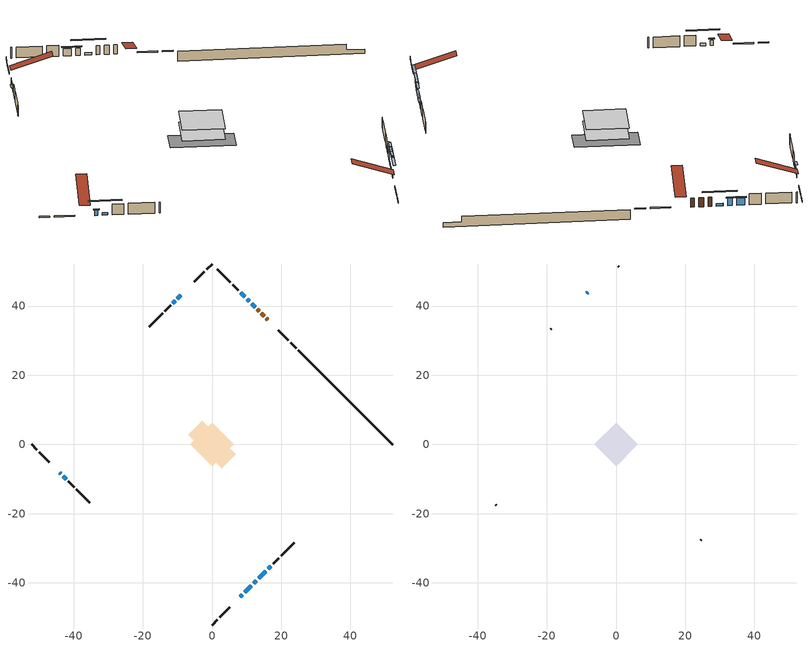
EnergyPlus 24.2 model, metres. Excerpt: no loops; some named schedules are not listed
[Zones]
conditioned space
 floor adiabatic (AdiabaticFloorConstruction): -6.25,0 0,6.25 6.25,0 0,-6.25 z0.3
 floor foundation (Slab1 construction): -6.8,2.83 -2.83,6.8 6.8,-2.83 2.83,-6.8 z-1.94
 wall outside (RimJoist1 construction): 0,-52.13 1.55,-50.58 / -52.13,0 -50.58,-1.55 / 0,52.13 -1.55,50.58 / 24.27,27.86 22.72,29.41 z0.3:0.6
 wall outside (RimJoist2 construction): 2.21,-49.92 5.19,-46.94 / -49.92,-2.21 -46.94,-5.19 / -2.21,49.92 -5.19,46.94 / 22.06,30.07 19.09,33.04 z0.3:0.6
 wall outside (AdiabaticWallConstruction 1): 16.17,35.96 15.68,36.46 / 15.02,37.11 14.27,37.86 / 13.61,38.52 13.12,39.01 z0.3:2.33
 wall outside (AdiabaticWallConstruction): 8.1,-44.03 8.75,-43.38 / -9.06,43.07 -10.01,42.12 z0.3:1.52; -44.03,-8.1 -43.61,-8.52 z0.3:1.47; 12.47,39.66 11.48,40.65 / 9.41,-42.72 11.4,-40.73 / 12.06,-40.08 12.83,-39.3 / -42.96,-9.17 -42.16,-9.97 z0.3:0.83; 13.49,-38.65 15.54,-36.6 z0.3:1.95; 16.19,-35.94 17,-35.13 / 10.82,41.31 10.16,41.97 / 9.5,42.63 8.3,43.83 z0.3:1.93; -10.67,41.46 -11.26,40.87 z0.3:1.29
 wall outside (Wall1 construction): 17.66,-34.47 19.35,-32.78 / -41.51,-10.62 -39.82,-12.32 / -11.92,40.21 -13.61,38.52 / 7.64,44.49 5.95,46.18 z0.3:2.74
 wall outside (Wall2 construction): 20.01,-32.12 23.82,-28.31 / -39.16,-12.97 -35.34,-16.79 / -14.27,37.86 -18.09,34.04 / 5.29,46.84 1.47,50.66 z0.3:2.74
 wall foundation (FoundationWall1 construction): 24.93,27.2,-1.94 24.93,27.2,0.3 49.41,2.72,0.3 49.41,2.72,-0.96 52.13,0,-0.96 52.13,0,-1.94
 window (WindowConstruction 6): 8.1,-44.03 8.75,-43.38 z0.3:1.52
 window (WindowConstruction 5): -44.03,-8.1 -43.61,-8.52 z0.3:1.47
 window (WindowConstruction 8): 12.47,39.67 11.48,40.65 z0.3:0.83
 window (WindowConstruction 9): 9.41,-42.72 11.4,-40.73 z0.3:0.83
 window (WindowConstruction 10): 12.06,-40.07 12.83,-39.3 z0.3:0.83
 window (WindowConstruction 11): -42.96,-9.18 -42.16,-9.97 z0.3:0.83
 window (WindowConstruction): 13.49,-38.65 15.53,-36.6 z0.3:1.95
 window (WindowConstruction 1): 16.19,-35.94 17,-35.13 z0.3:1.92
 window (WindowConstruction 7): -9.06,43.07 -10.01,42.12 z0.3:1.52
 window (WindowConstruction 2): 10.82,41.31 10.16,41.97 z0.3:1.92
 window (WindowConstruction 3): 9.5,42.63 8.3,43.83 z0.3:1.92
 window (WindowConstruction 4): -10.67,41.46 -11.26,40.87 z0.3:1.29
 door (Door): 16.17,35.96 15.68,36.45 z0.3:2.33
 door (Door 1): 15.02,37.11 14.27,37.86 z0.3:2.33
 door (Door 2): 13.61,38.52 13.12,39.01 z0.3:2.33
 ceiling adiabatic (AdiabaticFloorConstruction): 0,-6.25 6.25,0 0,6.25 -6.25,0 z0.3
attic - vented
 floor to conditioned space (Floor1 construction Reversed): -6.25,0 0,6.25 6.25,0 0,-6.25 z2.74
 wall outside (AdiabaticWallConstruction): -8.1,44.03 -8.4,43.73 z0.3:1.52
 wall outside (Wall3 construction): 24.48,-27.65 24.64,-27.49 / -34.68,-17.45 -34.52,-17.61 / -18.75,33.39 -18.9,33.23 / 0.82,51.32 0.66,51.47 z0.3:2.74
 window (WindowConstruction 12): -8.1,44.03 -8.4,43.73 z0.3:1.52
 roof outside (Roof1 construction): 7.45,-44.68,2.74 1.36,-38.6,5.61 -0.24,-40.2,5.61 5.84,-46.29,2.74; -44.68,-7.45,2.74 -38.6,-1.36,5.61 -40.2,0.24,5.61 -46.29,-5.84,2.74; -7.45,44.68,2.74 -1.36,38.6,5.61 0.24,40.2,5.61 -5.84,46.29,2.74; 16.83,35.3,2.74 10.74,29.22,5.61 12.34,27.61,5.61 18.43,33.7,2.74
shading: -43.4,-8.73 -44.24,-7.89 -44.56,-8.22 -43.73,-9.06 z1.77; 9.43,42.7 14.51,37.62 14.84,37.94 9.75,43.03 z3.73; 13.45,-38.68 7.36,-44.77 7.68,-45.1 13.77,-39.01 z3.73; 14.88,-37.25 10.01,-42.12 10.33,-42.45 15.2,-37.58 z3.73; -40.11,-12.02 -45,-7.13 -45.33,-7.45 -40.44,-12.34 z3.73; 15.75,-36.38 13.27,-38.86 13.6,-39.18 16.07,-36.71 z2.25; 17.21,-34.92 15.98,-36.15 16.31,-36.48 17.54,-35.24 z2.22; 9.95,42.19 11.03,41.1 11.36,41.42 10.27,42.51 z2.22; 8.09,44.04 9.71,42.42 10.04,42.75 8.41,44.37 z2.22; -11.48,40.66 -10.46,41.67 -10.79,42 -11.8,40.98 z1.59
[Building]
Building 1: Terrain=Suburbs
[Site:Location]
Mont Joli AP_QC: Latitude {deg}=48.61; Longitude {deg}=-68.21; Time Zone {hr}=-5; Elevation {m}=52; Keep Site Location Information=Yes
[Site:GroundTemperature:Shallow]
-0.843868, -3.04892, -3.2255, -2.1791, 2.02165, 6.20283, 9.82768, 12.1239, 12.319, 10.4514, 6.91898, 2.86606
[Site:WaterMainsTemperature]
Calculation Method=Schedule; Temperature Schedule=mains temperature schedule
[Material] Roughness=Rough; Thermal Absorptance=0.9
Name | Thickness {m} | Conductivity {W/m-K} | Density {kg/m3} | Specific Heat {J/kg-K} | Solar Absorptance | Visible Absorptance
asphalt or fiberglass shingles | 0.00635 | 0.162714 | 1121.4 | 1465.45 | 0.4 | 0.4
ceiling loosefill ins | 0.254 | 0.0480833 | 16.02 | 1046.75 | 0.7 | 0.7
ceiling stud and cavity | 0.1397 | 0.0865182 | 65.682 | 1177.47 | 0.7 | 0.7
concrete 4.0 in. | 0.1016 | 1.803125 | 2242.8 | 837.4 | 0.7 | 0.7
concrete 8.0 in. | 0.2032 | 1.803125 | 2242.8 | 837.4 | 0.7 | 0.7
door material | 0.04445 | 0.0451087 | 512.64 | 1214.23 | 0.7 | 0.7
exterior vertical ins | 0.0536725 | 0.029427 | 32.04 | 1214.23 | 0.7 | 0.7
floor covering | 0.0127 | 0.0433444 | 54.468 | 1339.84 | 0.6 | 0.6
floor rigid ins; wall rigid ins | 0.512978 | 0.029427 | 32.04 | 1214.23 | 0.7 | 0.7
floor stud and cavity | 0.1397 | 1.75129 | 37.0049 | 1207.88 | 0.7 | 0.7
furniture material conditioned space 1 | 0.1524 | 0.115458 | 640.8 | 1214.23 | 0.6 | 0.6
gypsum board | 0.0127 | 0.160291 | 801 | 837.4 | 0.6 | 0.6
gypsum board 1 | 0.0127 | 0.160291 | 801 | 837.4 | 0.7 | 0.7
osb sheathing 0.5 in. | 0.0127 | 0.115458 | 512.64 | 1214.23 | 0.7 | 0.7
osb sheathing 0.75 in. | 0.01905 | 0.115458 | 512.64 | 1214.23 | 0.7 | 0.7
osb sheathing 2.0 in. | 0.0508 | 0.115458 | 512.64 | 1214.23 | 0.7 | 0.7
rim joist rigid ins | 0.103632 | 0.029427 | 32.04 | 1214.23 | 0.7 | 0.7
rim joist stud and cavity | 0.0508 | 0.0563939 | 125.044 | 1163.47 | 0.6 | 0.6
rim joist stud and cavity 1 | 0.0508 | 0.0666929 | 125.044 | 1163.47 | 0.6 | 0.6
slab rigid ins | 0.0387967 | 0.029427 | 32.04 | 1214.23 | 0.7 | 0.7
wall stud and cavity | 0.1397 | 0.079101 | 139.0536 | 1170.24 | 0.7 | 0.7
wall stud and cavity 1 | 0.1397 | 0.0840449 | 139.0536 | 1170.24 | 0.7 | 0.7
wall stud and cavity 2 | 0.0889 | 6.1454 | 50.32683 | 1063.81 | 0.6 | 0.6
wall stud and cavity 3 | 0.0889 | 0.380278 | 52.3479 | 1209.89 | 0.7 | 0.7
wall stud and cavity 4 | 0.0889 | 0.391764 | 83.0341 | 1211.67 | 0.7 | 0.7
wood siding | 0.0254 | 0.102417 | 544.68 | 1172.36 | 0.4 | 0.4
wood siding 1 | 0.00254 | 0.102417 | 544.68 | 1172.36 | 0.4 | 0.4
wood siding 2; wood siding 3; wood siding 4 | 0.0254 | 0.102417 | 544.68 | 1172.36 | 0.7 | 0.7
[WindowMaterial:SimpleGlazingSystem]
Name | U-Factor {W/m2-K} | Solar Heat Gain Coefficient
WindowMaterial | 2.93666 | 0.6
WindowMaterial 1 | 2.92644 | 0.62
WindowMaterial 10 | 3.003662 | 0.5
WindowMaterial 11 | 3.00253 | 0.5
WindowMaterial 12 | 3.04227 | 0.45
WindowMaterial 2 | 2.9395 | 0.6
WindowMaterial 3 | 2.906 | 0.64
WindowMaterial 4 | 2.96789 | 0.55
WindowMaterial 5 | 2.992306 | 0.52
WindowMaterial 6 | 2.94802 | 0.64
WindowMaterial 7 | 2.918492 | 0.67
WindowMaterial 8 | 2.99855 | 0.51
WindowMaterial 9 | 3.00764 | 0.49
[Construction]
AdiabaticFloorConstruction: floor stud and cavity, floor rigid ins, osb sheathing 0.75 in., floor covering
AdiabaticWallConstruction: wood siding 3, wall rigid ins, wall stud and cavity 3, gypsum board
AdiabaticWallConstruction 1: wood siding 4, wall rigid ins, wall stud and cavity 3, gypsum board
Door; Door 1; Door 2: door material
Floor1 construction Reversed: gypsum board, ceiling stud and cavity, ceiling loosefill ins
FoundationWall1 construction: concrete 8.0 in., gypsum board 1
furniture construction conditioned space 1: furniture material conditioned space 1
PartitionWallConstruction: gypsum board, wall stud and cavity 4, gypsum board
RimJoist1 construction: wood siding 2, rim joist rigid ins, osb sheathing 2.0 in., rim joist stud and cavity
RimJoist2 construction: wood siding 2, rim joist rigid ins, osb sheathing 2.0 in., rim joist stud and cavity 1
Roof1 construction: asphalt or fiberglass shingles
Slab1 construction: slab rigid ins, concrete 4.0 in.
Wall1 construction: wood siding, osb sheathing 0.5 in., wall stud and cavity, gypsum board
Wall2 construction: wood siding, osb sheathing 0.5 in., wall stud and cavity 1, gypsum board
Wall3 construction: wood siding 1, wall stud and cavity 2
WindowConstruction: WindowMaterial
WindowConstruction 1: WindowMaterial 1
WindowConstruction 10: WindowMaterial 10
WindowConstruction 11: WindowMaterial 11
WindowConstruction 12: WindowMaterial 12
WindowConstruction 2: WindowMaterial 2
WindowConstruction 3: WindowMaterial 3
WindowConstruction 4: WindowMaterial 4
WindowConstruction 5: WindowMaterial 5
WindowConstruction 6: WindowMaterial 6
WindowConstruction 7: WindowMaterial 7
WindowConstruction 8: WindowMaterial 8
WindowConstruction 9: WindowMaterial 9
[Zone] Multiplier=1; Part of Total Floor Area=Yes
Name | Volume {m3}
attic - vented | 36.3699
conditioned space | 385.1
[Space]
Name | Zone | Volume {m3}
attic - vented 1 | attic - vented | 36.3699
conditioned space 1 | conditioned space | 385.1
[ZoneInfiltration:EffectiveLeakageArea]
infil attic - vented 1: Zone or Space=attic - vented 1; Schedule=Always On Discrete; Effective Air Leakage Area {cm2}=2716.17; Stack Coefficient=0.000369176; Wind Coefficient=1.29819e-05
[ZoneMixing]
whole house fan mix: Zone or Space=attic - vented; Schedule=Always On Continuous; Design Flow Rate Calculation Method=Flow/Zone; Design Flow Rate {m3/s}=0; Source Zone or Space=conditioned space
[SurfaceProperty:ExposedFoundationPerimeter]
Slab1: Exposed Perimeter Calculation Method=TotalExposedPerimeter; Total Exposed Perimeter {m}=38.465
[InternalMass] Zone or ZoneList=conditioned space; Space or SpaceList=conditioned space 1
Name | Construction | Surface Area {m2}
furniture mass conditioned space 1 | furniture construction conditioned space 1 | 61.8439
partition wall mass | PartitionWallConstruction | 154.61
[Lights]
interior lighting: Zone or ZoneList or Space or SpaceList=conditioned space 1; Schedule=interior lighting schedule; Design Level Calculation Method=LightingLevel; Lighting Level {W}=343.2; Return Air Fraction=0; Fraction Radiant=0.6; Fraction Visible=0.2; Fraction Replaceable=1
[People]
occupants: Zone or ZoneList or Space or SpaceList=conditioned space 1; Number of People Schedule=occupants schedule; Number of People Calculation Method=People; Number of People=3; Fraction Radiant=0.314171; Sensible Heat Fraction=0.56303; Activity Level Schedule=occupants activity schedule; Carbon Dioxide Generation Rate {m3/s-W}=0; Enable ASHRAE 55 Comfort Warnings=No; Mean Radiant Temperature Calculation Type=EnclosureAveraged
[ElectricEquipment] Zone or ZoneList or Space or SpaceList=conditioned space 1; Design Level Calculation Method=EquipmentLevel
Name | Schedule | Design Level {W} | Fraction Latent | Fraction Radiant | Fraction Lost
clothes dryer | clothes dryer schedule | 140.772 | 0.015 | 0.081 | 0.85
clothes washer | clothes washer schedule | 32.1985 | 0.03 | 0.162 | 0.7
cooking range | cooking range schedule | 215.147 | 0.08 | 0.432 | 0.2
dishwasher | dishwasher schedule | 66.8632 | 0.3 | 0.18 | 0.4
fridge | fridge schedule | 72.9452 | 0 | 0.6 | 0
mech vent house fan | mech vent house fan schedule | 17.7233 | 0 | 0 | 0.5
mech vent house fan cfis | mech vent house fan cfis schedule | 0 | 0 | 0 | 0
mech vent range fan 0 | mech vent range fan 0 schedule | 150 | 0 | 0 | 1
misc plug loads | misc plug loads schedule | 494.7 | 0.045 | 0.513 | 0.1
whole house fan | Always On Discrete | 0 | 0 | 0 | 1
[OtherEquipment] Zone or ZoneList or Space or SpaceList=conditioned space 1; Design Level Calculation Method=EquipmentLevel
Name | Fuel Type | Schedule | Design Level {W} | Fraction Latent | Fraction Radiant | Fraction Lost
clothes dryer 1 | Electricity | clothes dryer schedule | 0 | 0.015 | 0.081 | 0.85
cooking range 1 | Electricity | cooking range schedule | 0 | 0.08 | 0.432 | 0.2
general water use latent | None | general water use schedule | 62.594 | 1 | 0 | 0
general water use sensible | None | general water use schedule | -61.6891 | 0 | 0.6 | 0
mech vent house fan latent load | None | Always On Discrete | 0 | 1 | 0 | 0
mech vent house fan sensible load | None | Always On Discrete | 0 | 0 | 0 | 0
water heater energy adjustment1 | Electricity | Always On Discrete | 0.01 | 0 | 0 | 1
[ZoneInfiltration:DesignFlowRate] Zone or ZoneList or Space or SpaceList=conditioned space 1; Schedule=Always On Discrete; Design Flow Rate Calculation Method=Flow/Zone; Design Flow Rate {m3/s}=0
infil flow; natural vent flow; whole house fan flow
[Foundation:Kiva]
Foundation Kiva 1: Initial Indoor Air Temperature {C}=18; Wall Height Above Grade {m}=0.300015; Wall Depth Below Slab {m}=0.2032; Custom Block Material Name 1=exterior vertical ins; Custom Block Depth 1 {m}=2.24001; Custom Block X Position 1 {m}=0.2159; Custom Block Z Position 1 {m}=0
[Foundation:Kiva:Settings]
Soil Conductivity {W/m-K}=0.849921; Soil Density {kg/m3}=1842.3; Soil Specific Heat {J/kg-K}=418.7; Ground Solar Absorptivity=0.9; Ground Thermal Absorptivity=0.9; Ground Surface Roughness {m}=0.03; Far-Field Width {m}=40; Deep-Ground Boundary Condition=ZeroFlux; Deep-Ground Depth {m}=40; Minimum Cell Dimension {m}=0.2; Maximum Cell Growth Coefficient=3; Simulation Timestep=Timestep
[Exterior:Lights]
exterior lighting: Schedule=exterior lighting schedule; Design Level {W}=75.6
[Schedule:Constant]
Name | Hourly Value
Always On Continuous; mech vent house fan schedule; mech vent house fan cfis schedule; Always On Discrete | 1
occupants activity schedule | 117.228
fridge schedule | 0
[Schedule:Week:Daily]
interior lighting schedule Week Rule - Jan1-Jan27: interior lighting schedule day, interior lighting schedule day, interior lighting schedule day, interior lighting schedule day, interior lighting schedule day, interior lighting schedule day, interior lighting schedule day, interior lighting schedule default day, interior lighting schedule default day, interior lighting schedule default day, interior lighting schedule default day, interior lighting schedule default day
interior lighting schedule Week Rule - Jan28-Feb3: interior lighting schedule day, interior lighting schedule day, interior lighting schedule day, interior lighting schedule day, interior lighting schedule day 1, interior lighting schedule day 1, interior lighting schedule day 1, interior lighting schedule default day, interior lighting schedule default day, interior lighting schedule default day, interior lighting schedule default day, interior lighting schedule default day
interior lighting schedule Week Rule - Feb4-Feb24: interior lighting schedule day 1, interior lighting schedule day 1, interior lighting schedule day 1, interior lighting schedule day 1, interior lighting schedule day 1, interior lighting schedule day 1, interior lighting schedule day 1, interior lighting schedule default day, interior lighting schedule default day, interior lighting schedule default day, interior lighting schedule default day, interior lighting schedule default day
interior lighting schedule Week Rule - Feb25-Mar3: interior lighting schedule day 1, interior lighting schedule day 1, interior lighting schedule day 1, interior lighting schedule day 1, interior lighting schedule day 2, interior lighting schedule day 2, interior lighting schedule day 2, interior lighting schedule default day, interior lighting schedule default day, interior lighting schedule default day, interior lighting schedule default day, interior lighting schedule default day
interior lighting schedule Week Rule - Mar4-Mar31: interior lighting schedule day 2, interior lighting schedule day 2, interior lighting schedule day 2, interior lighting schedule day 2, interior lighting schedule day 2, interior lighting schedule day 2, interior lighting schedule day 2, interior lighting schedule default day, interior lighting schedule default day, interior lighting schedule default day, interior lighting schedule default day, interior lighting schedule default day
interior lighting schedule Week Rule - Apr1-Apr28: interior lighting schedule day 3, interior lighting schedule day 3, interior lighting schedule day 3, interior lighting schedule day 3, interior lighting schedule day 3, interior lighting schedule day 3, interior lighting schedule day 3, interior lighting schedule default day, interior lighting schedule default day, interior lighting schedule default day, interior lighting schedule default day, interior lighting schedule default day
interior lighting schedule Week Rule - Apr29-May5: interior lighting schedule day 3, interior lighting schedule day 3, interior lighting schedule day 4, interior lighting schedule day 4, interior lighting schedule day 4, interior lighting schedule day 4, interior lighting schedule day 4, interior lighting schedule default day, interior lighting schedule default day, interior lighting schedule default day, interior lighting schedule default day, interior lighting schedule default day
interior lighting schedule Week Rule - May6-May26: interior lighting schedule day 4, interior lighting schedule day 4, interior lighting schedule day 4, interior lighting schedule day 4, interior lighting schedule day 4, interior lighting schedule day 4, interior lighting schedule day 4, interior lighting schedule default day, interior lighting schedule default day, interior lighting schedule default day, interior lighting schedule default day, interior lighting schedule default day
interior lighting schedule Week Rule - May27-Jun2: interior lighting schedule day 4, interior lighting schedule day 4, interior lighting schedule day 4, interior lighting schedule day 4, interior lighting schedule day 4, interior lighting schedule day 5, interior lighting schedule day 5, interior lighting schedule default day, interior lighting schedule default day, interior lighting schedule default day, interior lighting schedule default day, interior lighting schedule default day
interior lighting schedule Week Rule - Jun3-Jun30: interior lighting schedule day 5, interior lighting schedule day 5, interior lighting schedule day 5, interior lighting schedule day 5, interior lighting schedule day 5, interior lighting schedule day 5, interior lighting schedule day 5, interior lighting schedule default day, interior lighting schedule default day, interior lighting schedule default day, interior lighting schedule default day, interior lighting schedule default day
interior lighting schedule Week Rule - Jul1-Jul28: interior lighting schedule day 6, interior lighting schedule day 6, interior lighting schedule day 6, interior lighting schedule day 6, interior lighting schedule day 6, interior lighting schedule day 6, interior lighting schedule day 6, interior lighting schedule default day, interior lighting schedule default day, interior lighting schedule default day, interior lighting schedule default day, interior lighting schedule default day
interior lighting schedule Week Rule - Jul29-Aug4: interior lighting schedule day 6, interior lighting schedule day 6, interior lighting schedule day 6, interior lighting schedule day 7, interior lighting schedule day 7, interior lighting schedule day 7, interior lighting schedule day 7, interior lighting schedule default day, interior lighting schedule default day, interior lighting schedule default day, interior lighting schedule default day, interior lighting schedule default day
interior lighting schedule Week Rule - Aug5-Aug25: interior lighting schedule day 7, interior lighting schedule day 7, interior lighting schedule day 7, interior lighting schedule day 7, interior lighting schedule day 7, interior lighting schedule day 7, interior lighting schedule day 7, interior lighting schedule default day, interior lighting schedule default day, interior lighting schedule default day, interior lighting schedule default day, interior lighting schedule default day
interior lighting schedule Week Rule - Aug26-Sep1: interior lighting schedule day 7, interior lighting schedule day 7, interior lighting schedule day 7, interior lighting schedule day 7, interior lighting schedule day 7, interior lighting schedule day 7, interior lighting schedule day 8, interior lighting schedule default day, interior lighting schedule default day, interior lighting schedule default day, interior lighting schedule default day, interior lighting schedule default day
interior lighting schedule Week Rule - Sep2-Sep29: interior lighting schedule day 8, interior lighting schedule day 8, interior lighting schedule day 8, interior lighting schedule day 8, interior lighting schedule day 8, interior lighting schedule day 8, interior lighting schedule day 8, interior lighting schedule default day, interior lighting schedule default day, interior lighting schedule default day, interior lighting schedule default day, interior lighting schedule default day
interior lighting schedule Week Rule - Sep30-Oct6: interior lighting schedule day 8, interior lighting schedule day 9, interior lighting schedule day 9, interior lighting schedule day 9, interior lighting schedule day 9, interior lighting schedule day 9, interior lighting schedule day 9, interior lighting schedule default day, interior lighting schedule default day, interior lighting schedule default day, interior lighting schedule default day, interior lighting schedule default day
interior lighting schedule Week Rule - Oct7-Oct27: interior lighting schedule day 9, interior lighting schedule day 9, interior lighting schedule day 9, interior lighting schedule day 9, interior lighting schedule day 9, interior lighting schedule day 9, interior lighting schedule day 9, interior lighting schedule default day, interior lighting schedule default day, interior lighting schedule default day, interior lighting schedule default day, interior lighting schedule default day
interior lighting schedule Week Rule - Oct28-Nov3: interior lighting schedule day 9, interior lighting schedule day 9, interior lighting schedule day 9, interior lighting schedule day 9, interior lighting schedule day 10, interior lighting schedule day 10, interior lighting schedule day 10, interior lighting schedule default day, interior lighting schedule default day, interior lighting schedule default day, interior lighting schedule default day, interior lighting schedule default day
interior lighting schedule Week Rule - Nov4-Nov24: interior lighting schedule day 10, interior lighting schedule day 10, interior lighting schedule day 10, interior lighting schedule day 10, interior lighting schedule day 10, interior lighting schedule day 10, interior lighting schedule day 10, interior lighting schedule default day, interior lighting schedule default day, interior lighting schedule default day, interior lighting schedule default day, interior lighting schedule default day
interior lighting schedule Week Rule - Nov25-Dec1: interior lighting schedule day 10, interior lighting schedule day 10, interior lighting schedule day 10, interior lighting schedule day 10, interior lighting schedule day 10, interior lighting schedule day 10, interior lighting schedule day 11, interior lighting schedule default day, interior lighting schedule default day, interior lighting schedule default day, interior lighting schedule default day, interior lighting schedule default day
interior lighting schedule Week Rule - Dec2-Dec31: interior lighting schedule day 11, interior lighting schedule day 11, interior lighting schedule day 11, interior lighting schedule day 11, interior lighting schedule day 11, interior lighting schedule day 11, interior lighting schedule day 11, interior lighting schedule default day, interior lighting schedule default day, interior lighting schedule default day, interior lighting schedule default day, interior lighting schedule default day
occupants schedule Week Rule - Jan1-Dec31: occupants schedule day, occupants schedule day, occupants schedule day, occupants schedule day, occupants schedule day, occupants schedule day, occupants schedule day, occupants schedule default day, occupants schedule default day, occupants schedule default day, occupants schedule default day, occupants schedule default day
clothes dryer schedule Week Rule - Jan1-Dec31: clothes dryer schedule day, clothes dryer schedule day, clothes dryer schedule day, clothes dryer schedule day, clothes dryer schedule day, clothes dryer schedule day, clothes dryer schedule day, clothes dryer schedule default day, clothes dryer schedule default day, clothes dryer schedule default day, clothes dryer schedule default day, clothes dryer schedule default day
clothes washer schedule Week Rule - Jan1-Dec31: clothes washer schedule day, clothes washer schedule day, clothes washer schedule day, clothes washer schedule day, clothes washer schedule day, clothes washer schedule day, clothes washer schedule day, clothes washer schedule default day, clothes washer schedule default day, clothes washer schedule default day, clothes washer schedule default day, clothes washer schedule default day
cooking range schedule Week Rule - Jan1-Dec31: cooking range schedule day, cooking range schedule day, cooking range schedule day, cooking range schedule day, cooking range schedule day, cooking range schedule day, cooking range schedule day, cooking range schedule default day, cooking range schedule default day, cooking range schedule default day, cooking range schedule default day, cooking range schedule default day
dishwasher schedule Week Rule - Jan1-Dec31: dishwasher schedule day, dishwasher schedule day, dishwasher schedule day, dishwasher schedule day, dishwasher schedule day, dishwasher schedule day, dishwasher schedule day, dishwasher schedule default day, dishwasher schedule default day, dishwasher schedule default day, dishwasher schedule default day, dishwasher schedule default day
mech vent range fan 0 schedule Week Rule - Jan1-Dec31: mech vent range fan 0 schedule day, mech vent range fan 0 schedule day, mech vent range fan 0 schedule day, mech vent range fan 0 schedule day, mech vent range fan 0 schedule day, mech vent range fan 0 schedule day, mech vent range fan 0 schedule day, mech vent range fan 0 schedule default day, mech vent range fan 0 schedule default day, mech vent range fan 0 schedule default day, mech vent range fan 0 schedule default day, mech vent range fan 0 schedule default day
misc plug loads schedule Week Rule - Jan1-Dec31: misc plug loads schedule day, misc plug loads schedule day, misc plug loads schedule day, misc plug loads schedule day, misc plug loads schedule day, misc plug loads schedule day, misc plug loads schedule day, misc plug loads schedule default day, misc plug loads schedule default day, misc plug loads schedule default day, misc plug loads schedule default day, misc plug loads schedule default day
general water use schedule Week Rule - Jan1-Dec31: general water use schedule day, general water use schedule day, general water use schedule day, general water use schedule day, general water use schedule day, general water use schedule day, general water use schedule day, general water use schedule default day, general water use schedule default day, general water use schedule default day, general water use schedule default day, general water use schedule default day
exterior lighting schedule Week Rule - Jan1-Jan27: exterior lighting schedule day, exterior lighting schedule day, exterior lighting schedule day, exterior lighting schedule day, exterior lighting schedule day, exterior lighting schedule day, exterior lighting schedule day, exterior lighting schedule default day, exterior lighting schedule default day, exterior lighting schedule default day, exterior lighting schedule default day, exterior lighting schedule default day
exterior lighting schedule Week Rule - Jan28-Feb3: exterior lighting schedule day, exterior lighting schedule day, exterior lighting schedule day, exterior lighting schedule day, exterior lighting schedule day 1, exterior lighting schedule day 1, exterior lighting schedule day 1, exterior lighting schedule default day, exterior lighting schedule default day, exterior lighting schedule default day, exterior lighting schedule default day, exterior lighting schedule default day
exterior lighting schedule Week Rule - Feb4-Feb24: exterior lighting schedule day 1, exterior lighting schedule day 1, exterior lighting schedule day 1, exterior lighting schedule day 1, exterior lighting schedule day 1, exterior lighting schedule day 1, exterior lighting schedule day 1, exterior lighting schedule default day, exterior lighting schedule default day, exterior lighting schedule default day, exterior lighting schedule default day, exterior lighting schedule default day
exterior lighting schedule Week Rule - Feb25-Mar3: exterior lighting schedule day 1, exterior lighting schedule day 1, exterior lighting schedule day 1, exterior lighting schedule day 1, exterior lighting schedule day 2, exterior lighting schedule day 2, exterior lighting schedule day 2, exterior lighting schedule default day, exterior lighting schedule default day, exterior lighting schedule default day, exterior lighting schedule default day, exterior lighting schedule default day
exterior lighting schedule Week Rule - Mar4-Mar31: exterior lighting schedule day 2, exterior lighting schedule day 2, exterior lighting schedule day 2, exterior lighting schedule day 2, exterior lighting schedule day 2, exterior lighting schedule day 2, exterior lighting schedule day 2, exterior lighting schedule default day, exterior lighting schedule default day, exterior lighting schedule default day, exterior lighting schedule default day, exterior lighting schedule default day
exterior lighting schedule Week Rule - Apr1-Apr28: exterior lighting schedule day 3, exterior lighting schedule day 3, exterior lighting schedule day 3, exterior lighting schedule day 3, exterior lighting schedule day 3, exterior lighting schedule day 3, exterior lighting schedule day 3, exterior lighting schedule default day, exterior lighting schedule default day, exterior lighting schedule default day, exterior lighting schedule default day, exterior lighting schedule default day
exterior lighting schedule Week Rule - Apr29-May5: exterior lighting schedule day 3, exterior lighting schedule day 3, exterior lighting schedule day 4, exterior lighting schedule day 4, exterior lighting schedule day 4, exterior lighting schedule day 4, exterior lighting schedule day 4, exterior lighting schedule default day, exterior lighting schedule default day, exterior lighting schedule default day, exterior lighting schedule default day, exterior lighting schedule default day
exterior lighting schedule Week Rule - May6-May26: exterior lighting schedule day 4, exterior lighting schedule day 4, exterior lighting schedule day 4, exterior lighting schedule day 4, exterior lighting schedule day 4, exterior lighting schedule day 4, exterior lighting schedule day 4, exterior lighting schedule default day, exterior lighting schedule default day, exterior lighting schedule default day, exterior lighting schedule default day, exterior lighting schedule default day
exterior lighting schedule Week Rule - May27-Jun2: exterior lighting schedule day 4, exterior lighting schedule day 4, exterior lighting schedule day 4, exterior lighting schedule day 4, exterior lighting schedule day 4, exterior lighting schedule day 5, exterior lighting schedule day 5, exterior lighting schedule default day, exterior lighting schedule default day, exterior lighting schedule default day, exterior lighting schedule default day, exterior lighting schedule default day
exterior lighting schedule Week Rule - Jun3-Jun30: exterior lighting schedule day 5, exterior lighting schedule day 5, exterior lighting schedule day 5, exterior lighting schedule day 5, exterior lighting schedule day 5, exterior lighting schedule day 5, exterior lighting schedule day 5, exterior lighting schedule default day, exterior lighting schedule default day, exterior lighting schedule default day, exterior lighting schedule default day, exterior lighting schedule default day
exterior lighting schedule Week Rule - Jul1-Jul28: exterior lighting schedule day 6, exterior lighting schedule day 6, exterior lighting schedule day 6, exterior lighting schedule day 6, exterior lighting schedule day 6, exterior lighting schedule day 6, exterior lighting schedule day 6, exterior lighting schedule default day, exterior lighting schedule default day, exterior lighting schedule default day, exterior lighting schedule default day, exterior lighting schedule default day
exterior lighting schedule Week Rule - Jul29-Aug4: exterior lighting schedule day 6, exterior lighting schedule day 6, exterior lighting schedule day 6, exterior lighting schedule day 7, exterior lighting schedule day 7, exterior lighting schedule day 7, exterior lighting schedule day 7, exterior lighting schedule default day, exterior lighting schedule default day, exterior lighting schedule default day, exterior lighting schedule default day, exterior lighting schedule default day
exterior lighting schedule Week Rule - Aug5-Aug25: exterior lighting schedule day 7, exterior lighting schedule day 7, exterior lighting schedule day 7, exterior lighting schedule day 7, exterior lighting schedule day 7, exterior lighting schedule day 7, exterior lighting schedule day 7, exterior lighting schedule default day, exterior lighting schedule default day, exterior lighting schedule default day, exterior lighting schedule default day, exterior lighting schedule default day
exterior lighting schedule Week Rule - Aug26-Sep1: exterior lighting schedule day 7, exterior lighting schedule day 7, exterior lighting schedule day 7, exterior lighting schedule day 7, exterior lighting schedule day 7, exterior lighting schedule day 7, exterior lighting schedule day 8, exterior lighting schedule default day, exterior lighting schedule default day, exterior lighting schedule default day, exterior lighting schedule default day, exterior lighting schedule default day
exterior lighting schedule Week Rule - Sep2-Sep29: exterior lighting schedule day 8, exterior lighting schedule day 8, exterior lighting schedule day 8, exterior lighting schedule day 8, exterior lighting schedule day 8, exterior lighting schedule day 8, exterior lighting schedule day 8, exterior lighting schedule default day, exterior lighting schedule default day, exterior lighting schedule default day, exterior lighting schedule default day, exterior lighting schedule default day
exterior lighting schedule Week Rule - Sep30-Oct6: exterior lighting schedule day 8, exterior lighting schedule day 9, exterior lighting schedule day 9, exterior lighting schedule day 9, exterior lighting schedule day 9, exterior lighting schedule day 9, exterior lighting schedule day 9, exterior lighting schedule default day, exterior lighting schedule default day, exterior lighting schedule default day, exterior lighting schedule default day, exterior lighting schedule default day
exterior lighting schedule Week Rule - Oct7-Oct27: exterior lighting schedule day 9, exterior lighting schedule day 9, exterior lighting schedule day 9, exterior lighting schedule day 9, exterior lighting schedule day 9, exterior lighting schedule day 9, exterior lighting schedule day 9, exterior lighting schedule default day, exterior lighting schedule default day, exterior lighting schedule default day, exterior lighting schedule default day, exterior lighting schedule default day
[Schedule:Year]
interior lighting schedule: interior lighting schedule Week Rule - Jan1-Jan27, 1, 1, 1, 27, interior lighting schedule Week Rule - Jan28-Feb3, 1, 28, 2, 3, interior lighting schedule Week Rule - Feb4-Feb24, 2, 4, 2, 24, interior lighting schedule Week Rule - Feb25-Mar3, 2, 25, 3, 3, interior lighting schedule Week Rule - Mar4-Mar31, 3, 4, 3, 31, interior lighting schedule Week Rule - Apr1-Apr28, 4, 1, 4, 28, interior lighting schedule Week Rule - Apr29-May5, 4, 29, 5, 5, interior lighting schedule Week Rule - May6-May26, 5, 6, 5, 26, interior lighting schedule Week Rule - May27-Jun2, 5, 27, 6, 2, interior lighting schedule Week Rule - Jun3-Jun30, 6, 3, 6, 30, interior lighting schedule Week Rule - Jul1-Jul28, 7, 1, 7, 28, interior lighting schedule Week Rule - Jul29-Aug4, 7, 29, 8, 4, interior lighting schedule Week Rule - Aug5-Aug25, 8, 5, 8, 25, interior lighting schedule Week Rule - Aug26-Sep1, 8, 26, 9, 1, interior lighting schedule Week Rule - Sep2-Sep29, 9, 2, 9, 29, interior lighting schedule Week Rule - Sep30-Oct6, 9, 30, 10, 6, interior lighting schedule Week Rule - Oct7-Oct27, 10, 7, 10, 27, interior lighting schedule Week Rule - Oct28-Nov3, 10, 28, 11, 3, interior lighting schedule Week Rule - Nov4-Nov24, 11, 4, 11, 24, interior lighting schedule Week Rule - Nov25-Dec1, 11, 25, 12, 1, interior lighting schedule Week Rule - Dec2-Dec31, 12, 2, 12, 31
occupants schedule: occupants schedule Week Rule - Jan1-Dec31, 1, 1, 12, 31
clothes dryer schedule: clothes dryer schedule Week Rule - Jan1-Dec31, 1, 1, 12, 31
clothes washer schedule: clothes washer schedule Week Rule - Jan1-Dec31, 1, 1, 12, 31
cooking range schedule: cooking range schedule Week Rule - Jan1-Dec31, 1, 1, 12, 31
dishwasher schedule: dishwasher schedule Week Rule - Jan1-Dec31, 1, 1, 12, 31
mech vent range fan 0 schedule: mech vent range fan 0 schedule Week Rule - Jan1-Dec31, 1, 1, 12, 31
misc plug loads schedule: misc plug loads schedule Week Rule - Jan1-Dec31, 1, 1, 12, 31
general water use schedule: general water use schedule Week Rule - Jan1-Dec31, 1, 1, 12, 31
exterior lighting schedule: exterior lighting schedule Week Rule - Jan1-Jan27, 1, 1, 1, 27, exterior lighting schedule Week Rule - Jan28-Feb3, 1, 28, 2, 3, exterior lighting schedule Week Rule - Feb4-Feb24, 2, 4, 2, 24, exterior lighting schedule Week Rule - Feb25-Mar3, 2, 25, 3, 3, exterior lighting schedule Week Rule - Mar4-Mar31, 3, 4, 3, 31, exterior lighting schedule Week Rule - Apr1-Apr28, 4, 1, 4, 28, exterior lighting schedule Week Rule - Apr29-May5, 4, 29, 5, 5, exterior lighting schedule Week Rule - May6-May26, 5, 6, 5, 26, exterior lighting schedule Week Rule - May27-Jun2, 5, 27, 6, 2, exterior lighting schedule Week Rule - Jun3-Jun30, 6, 3, 6, 30, exterior lighting schedule Week Rule - Jul1-Jul28, 7, 1, 7, 28, exterior lighting schedule Week Rule - Jul29-Aug4, 7, 29, 8, 4, exterior lighting schedule Week Rule - Aug5-Aug25, 8, 5, 8, 25, exterior lighting schedule Week Rule - Aug26-Sep1, 8, 26, 9, 1, exterior lighting schedule Week Rule - Sep2-Sep29, 9, 2, 9, 29, exterior lighting schedule Week Rule - Sep30-Oct6, 9, 30, 10, 6, exterior lighting schedule Week Rule - Oct7-Oct27, 10, 7, 10, 27, exterior lighting schedule Week Rule - Oct28-Nov3, 10, 28, 11, 3, exterior lighting schedule Week Rule - Nov4-Nov24, 11, 4, 11, 24, exterior lighting schedule Week Rule - Nov25-Dec1, 11, 25, 12, 1, exterior lighting schedule Week Rule - Dec2-Dec31, 12, 2, 12, 31
[Schedule:Compact]
mains temperature schedule: Through: 01/01, For: AllDays, Until: 24:00, 4.55833, Through: 01/02, For: AllDays, Until: 24:00, 4.48833, Through: 01/03, For: AllDays, Until: 24:00, 4.41944, Through: 01/04, For: AllDays, Until: 24:00, 4.35111, Through: 01/05, For: AllDays, Until: 24:00, 4.28389, Through: 01/06, For: AllDays, Until: 24:00, 4.21778, Through: 01/07, For: AllDays, Until: 24:00, 4.15278, Through: 01/08, For: AllDays, Until: 24:00, 4.08889, Through: 01/09, For: AllDays, Until: 24:00, 4.02611, Through: 01/10, For: AllDays, Until: 24:00, 3.96444, Through: 01/11, For: AllDays, Until: 24:00, 3.90333, Through: 01/12, For: AllDays, Until: 24:00, 3.84389, Through: 01/13, For: AllDays, Until: 24:00, 3.78556, Through: 01/14, For: AllDays, Until: 24:00, 3.72833, Through: 01/15, For: AllDays, Until: 24:00, 3.67222, Through: 01/16, For: AllDays, Until: 24:00, 3.61722, Through: 01/17, For: AllDays, Until: 24:00, 3.56333, Through: 01/18, For: AllDays, Until: 24:00, 3.51111, Through: 01/19, For: AllDays, Until: 24:00, 3.46, Through: 01/20, For: AllDays, Until: 24:00, 3.41, Through: 01/21, For: AllDays, Until: 24:00, 3.36111, Through: 01/22, For: AllDays, Until: 24:00, 3.31389, Through: 01/23, For: AllDays, Until: 24:00, 3.26778, Through: 01/24, For: AllDays, Until: 24:00, 3.22278, Through: 01/25, For: AllDays, Until: 24:00, 3.17944, Through: 01/26, For: AllDays, Until: 24:00, 3.13722, Through: 01/27, For: AllDays, Until: 24:00, 3.09667, Through: 01/28, For: AllDays, Until: 24:00, 3.05722, Through: 01/29, For: AllDays, Until: 24:00, 3.01944, Through: 01/30, For: AllDays, Until: 24:00, 2.98278, Through: 01/31, For: AllDays, Until: 24:00, 2.94778, Through: 02/01, For: AllDays, Until: 24:00, 2.91389, Through: 02/02, For: AllDays, Until: 24:00, 2.88167, Through: 02/03, For: AllDays, Until: 24:00, 2.85056, Through: 02/04, For: AllDays, Until: 24:00, 2.82111, Through: 02/05, For: AllDays, Until: 24:00, 2.79278, Through: 02/06, For: AllDays, Until: 24:00, 2.76667, Through: 02/07, For: AllDays, Until: 24:00, 2.74111, Through: 02/08, For: AllDays, Until: 24:00, 2.71778, Through: 02/09, For: AllDays, Until: 24:00, 2.69556, Through: 02/10, For: AllDays, Until: 24:00, 2.675, Through: 02/11, For: AllDays, Until: 24:00, 2.65556, Through: 02/12, For: AllDays, Until: 24:00, 2.63833, Through: 02/13, For: AllDays, Until: 24:00, 2.62222, Through: 02/14, For: AllDays, Until: 24:00, 2.60722, Through: 02/15, For: AllDays, Until: 24:00, 2.59389, Through: 02/16, For: AllDays, Until: 24:00, 2.58278, Through: 02/17, For: AllDays, Until: 24:00, 2.57222, Through: 02/18, For: AllDays, Until: 24:00, 2.56389, Through: 02/19, For: AllDays, Until: 24:00, 2.55667, Through: 02/20, For: AllDays, Until: 24:00, 2.55111, Through: 02/21, For: AllDays, Until: 24:00, 2.54722, Through: 02/22, For: AllDays, Until: 24:00, 2.545, Through: 02/23, For: AllDays, Until: 24:00, 2.54389, Through: 02/24, For: AllDays, Until: 24:00, 2.54444, Through: 02/25, For: AllDays, Until: 24:00, 2.54667, Through: 02/26, For: AllDays, Until: 24:00, 2.55056, Through: 02/27, For: AllDays, Until: 24:00, 2.55556, Through: 02/28, For: AllDays, Until: 24:00, 2.56222, Through: 03/01, For: AllDays, Until: 24:00, 2.57056, Through: 03/02, For: AllDays, Until: 24:00, 2.58, Through: 03/03, For: AllDays, Until: 24:00, 2.59167, Through: 03/04, For: AllDays, Until: 24:00, 2.60444, Through: 03/05, For: AllDays, Until: 24:00, 2.61889, Through: 03/06, For: AllDays, Until: 24:00, 2.63444, Through: 03/07, For: AllDays, Until: 24:00, 2.65167, Through: 03/08, For: AllDays, Until: 24:00, 2.67056, Through: 03/09, For: AllDays, Until: 24:00, 2.69111, Through: 03/10, For: AllDays, Until: 24:00, 2.71278, Through: 03/11, For: AllDays, Until: 24:00, 2.73611, Through: 03/12, For: AllDays, Until: 24:00, 2.76111, Through: 03/13, For: AllDays, Until: 24:00, 2.78722, Through: 03/14, For: AllDays, Until: 24:00, 2.815, Through: 03/15, For: AllDays, Until: 24:00, 2.84389, Through: 03/16, For: AllDays, Until: 24:00, 2.87444, Through: 03/17, For: AllDays, Until: 24:00, 2.90667, Through: 03/18, For: AllDays, Until: 24:00, 2.94, Through: 03/19, For: AllDays, Until: 24:00, 2.975, Through: 03/20, For: AllDays, Until: 24:00, 3.01111, Through: 03/21, For: AllDays, Until: 24:00, 3.04889, Through: 03/22, For: AllDays, Until: 24:00, 3.08833, Through: 03/23, For: AllDays, Until: 24:00, 3.12833, Through: 03/24, For: AllDays, Until: 24:00, 3.17056, Through: 03/25, For: AllDays, Until: 24:00, 3.21333, Through: 03/26, For: AllDays, Until: 24:00, 3.25778, Through: 03/27, For: AllDays, Until: 24:00, 3.30389, Through: 03/28, For: AllDays, Until: 24:00, 3.35111, Through: 03/29, For: AllDays, Until: 24:00, 3.39944, Through: 03/30, For: AllDays, Until: 24:00, 3.44889, Through: 03/31, For: AllDays, Until: 24:00, 3.5, Through: 04/01, For: AllDays, Until: 24:00, 3.55222, Through: 04/02, For: AllDays, Until: 24:00, 3.60556, Through: 04/03, For: AllDays, Until: 24:00, 3.66, Through: 04/04, For: AllDays, Until: 24:00, 3.71611, Through: 04/05, For: AllDays, Until: 24:00, 3.77278, Through: 04/06, For: AllDays, Until: 24:00, 3.83111, Through: 04/07, For: AllDays, Until: 24:00, 3.89056, Through: 04/08, For: AllDays, Until: 24:00, 3.95111, Through: 04/09, For: AllDays, Until: 24:00, 4.01278, Through: 04/10, For: AllDays, Until: 24:00, 4.075, Through: 04/11, For: AllDays, Until: 24:00, 4.13889, Through: 04/12, For: AllDays, Until: 24:00, 4.20389, Through: 04/13, For: AllDays, Until: 24:00, 4.27, Through: 04/14, For: AllDays, Until: 24:00, 4.33667, Through: 04/15, For: AllDays, Until: 24:00, 4.40444, Through: 04/16, For: AllDays, Until: 24:00, 4.47333, Through: 04/17, For: AllDays, Until: 24:00, 4.54333, Through: 04/18, For: AllDays, Until: 24:00, 4.61389, Through: 04/19, For: AllDays, Until: 24:00, 4.68556, Through: 04/20, For: AllDays, Until: 24:00, 4.75833, Through: 04/21, For: AllDays, Until: 24:00, 4.83167, Through: 04/22, For: AllDays, Until: 24:00, 4.90611, Through: 04/23, For: AllDays, Until: 24:00, 4.98111, Through: 04/24, For: AllDays, Until: 24:00, 5.05722, Through: 04/25, For: AllDays, Until: 24:00, 5.13389, Through: 04/26, For: AllDays, Until: 24:00, 5.21167, Through: 04/27, For: AllDays, Until: 24:00, 5.29, Through: 04/28, For: AllDays, Until: 24:00, 5.36889, Through: 04/29, For: AllDays, Until: 24:00, 5.44833, Through: 04/30, For: AllDays, Until: 24:00, 5.52889, Through: 05/01, For: AllDays, Until: 24:00, 5.61, Through: 05/02, For: AllDays, Until: 24:00, 5.69111, Through: 05/03, For: AllDays, Until: 24:00, 5.77333, Through: 05/04, For: AllDays, Until: 24:00, 5.85667, Through: 05/05, For: AllDays, Until: 24:00, 5.94, Through: 05/06, For: AllDays, Until: 24:00, 6.02389, Through: 05/07, For: AllDays, Until: 24:00, 6.10778, Through: 05/08, For: AllDays, Until: 24:00, 6.19278, Through: 05/09, For: AllDays, Until: 24:00, 6.27833, Through: 05/10, For: AllDays, Until: 24:00, 6.36389, Through: 05/11, For: AllDays, Until: 24:00, 6.45, Through: 05/12, For: AllDays, Until: 24:00, 6.53667, Through: 05/13, For: AllDays, Until: 24:00, 6.62333, Through: 05/14, For: AllDays, Until: 24:00, 6.71056, Through: 05/15, For: AllDays, Until: 24:00, 6.79778, Through: 05/16, For: AllDays, Until: 24:00, 6.88556, Through: 05/17, For: AllDays, Until: 24:00, 6.97389, Through: 05/18, For: AllDays, Until: 24:00, 7.06222, Through: 05/19, For: AllDays, Until: 24:00, 7.15056, Through: 05/20, For: AllDays, Until: 24:00, 7.23889, Through: 05/21, For: AllDays, Until: 24:00, 7.32778, Through: 05/22, For: AllDays, Until: 24:00, 7.41667, Through: 05/23, For: AllDays, Until: 24:00, 7.50556, Through: 05/24, For: AllDays, Until: 24:00, 7.59444, Through: 05/25, For: AllDays, Until: 24:00, 7.68333, Through: 05/26, For: AllDays, Until: 24:00, 7.77278, Through: 05/27, For: AllDays, Until: 24:00, 7.86167, Through: 05/28, For: AllDays, Until: 24:00, 7.95056, Through: 05/29, For: AllDays, Until: 24:00, 8.03944, Through: 05/30, For: AllDays, Until: 24:00, 8.12833, Through: 05/31, For: AllDays, Until: 24:00, 8.21722, Through: 06/01, For: AllDays, Until: 24:00, 8.30556, Through: 06/02, For: AllDays, Until: 24:00, 8.39389, Through: 06/03, For: AllDays, Until: 24:00, 8.48222, Through: 06/04, For: AllDays, Until: 24:00, 8.57, Through: 06/05, For: AllDays, Until: 24:00, 8.65778, Through: 06/06, For: AllDays, Until: 24:00, 8.745, Through: 06/07, For: AllDays, Until: 24:00, 8.83222, Through: 06/08, For: AllDays, Until: 24:00, 8.91889, Through: 06/09, For: AllDays, Until: 24:00, 9.00556, Through: 06/10, For: AllDays, Until: 24:00, 9.09167, Through: 06/11, For: AllDays, Until: 24:00, 9.17722, Through: 06/12, For: AllDays, Until: 24:00, 9.26222, Through: 06/13, For: AllDays, Until: 24:00, 9.34722, Through: 06/14, For: AllDays, Until: 24:00, 9.43111, Through: 06/15, For: AllDays, Until: 24:00, 9.515, Through: 06/16, For: AllDays, Until: 24:00, 9.59833, Through: 06/17, For: AllDays, Until: 24:00, 9.68111, Through: 06/18, For: AllDays, Until: 24:00, 9.76333, Through: 06/19, For: AllDays, Until: 24:00, 9.84444, Through: 06/20, For: AllDays, Until: 24:00, 9.92556, Through: 06/21, For: AllDays, Until: 24:00, 10.0056, Through: 06/22, For: AllDays, Until: 24:00, 10.085, Through: 06/23, For: AllDays, Until: 24:00, 10.1639, Through: 06/24, For: AllDays, Until: 24:00, 10.2422, Through: 06/25, For: AllDays, Until: 24:00, 10.3194, Through: 06/26, For: AllDays, Until: 24:00, 10.3961, Through: 06/27, For: AllDays, Until: 24:00, 10.4717, Through: 06/28, For: AllDays, Until: 24:00, 10.5467, Through: 06/29, For: AllDays, Until: 24:00, 10.6206, Through: 06/30, For: AllDays, Until: 24:00, 10.6939, Through: 07/01, For: AllDays, Until: 24:00, 10.7667, Through: 07/02, For: AllDays, Until: 24:00, 10.8378, Through: 07/03, For: AllDays, Until: 24:00, 10.9083, Through: 07/04, For: AllDays, Until: 24:00, 10.9783, Through: 07/05, For: AllDays, Until: 24:00, 11.0467, Through: 07/06, For: AllDays, Until: 24:00, 11.1144, Through: 07/07, For: AllDays, Until: 24:00, 11.1811, Through: 07/08, For: AllDays, Until: 24:00, 11.2467, Through: 07/09, For: AllDays, Until: 24:00, 11.3111, Through: 07/10, For: AllDays, Until: 24:00, 11.375, Through: 07/11, For: AllDays, Until: 24:00, 11.4372, Through: 07/12, For: AllDays, Until: 24:00, 11.4989, Through: 07/13, For: AllDays, Until: 24:00, 11.5589, Through: 07/14, For: AllDays, Until: 24:00, 11.6178, Through: 07/15, For: AllDays, Until: 24:00, 11.6761, Through: 07/16, For: AllDays, Until: 24:00, 11.7328, Through: 07/17, For: AllDays, Until: 24:00, 11.7883, Through: 07/18, For: AllDays, Until: 24:00, 11.8428, Through: 07/19, For: AllDays, Until: 24:00, 11.8956, Through: 07/20, For: AllDays, Until: 24:00, 11.9478, Through: 07/21, For: AllDays, Until: 24:00, 11.9983, Through: 07/22, For: AllDays, Until: 24:00, 12.0478, Through: 07/23, For: AllDays, Until: 24:00, 12.0956, Through: 07/24, For: AllDays, Until: 24:00, 12.1428, Through: 07/25, For: AllDays, Until: 24:00, 12.1883, Through: 07/26, For: AllDays, Until: 24:00, 12.2322, Through: 07/27, For: AllDays, Until: 24:00, 12.275, Through: 07/28, For: AllDays, Until: 24:00, 12.3167, Through: 07/29, For: AllDays, Until: 24:00, 12.3567, Through: 07/30, For: AllDays, Until: 24:00, 12.3956, Through: 07/31, For: AllDays, Until: 24:00, 12.4328, Through: 08/01, For: AllDays, Until: 24:00, 12.4689, Through: 08/02, For: AllDays, Until: 24:00, 12.5033, Through: 08/03, For: AllDays, Until: 24:00, 12.5367, Through: 08/04, For: AllDays, Until: 24:00, 12.5683, Through: 08/05, For: AllDays, Until: 24:00, 12.5983, Through: 08/06, For: AllDays, Until: 24:00, 12.6272, Through: 08/07, For: AllDays, Until: 24:00, 12.6544, Through: 08/08, For: AllDays, Until: 24:00, 12.6806, Through: 08/09, For: AllDays, Until: 24:00, 12.705, Through: 08/10, For: AllDays, Until: 24:00, 12.7278, Through: 08/11, For: AllDays, Until: 24:00, 12.7494, Through: 08/12, For: AllDays, Until: 24:00, 12.7694, Through: 08/13, For: AllDays, Until: 24:00, 12.7878, Through: 08/14, For: AllDays, Until: 24:00, 12.805, Through: 08/15, For: AllDays, Until: 24:00, 12.8206, Through: 08/16, For: AllDays, Until: 24:00, 12.8344, Through: 08/17, For: AllDays, Until: 24:00, 12.8467, Through: 08/18, For: AllDays, Until: 24:00, 12.8578, Through: 08/19, For: AllDays, Until: 24:00, 12.8672, Through: 08/20, For: AllDays, Until: 24:00, 12.875, Through: 08/21, For: AllDays, Until: 24:00, 12.8817, Through: 08/22, For: AllDays, Until: 24:00, 12.8867, Through: 08/23, For: AllDays, Until: 24:00, 12.89, Through: 08/24, For: AllDays, Until: 24:00, 12.8917, Through: 08/25, For: AllDays, Until: 24:00, 12.8917, Through: 08/26, For: AllDays, Until: 24:00, 12.8906, Through: 08/27, For: AllDays, Until: 24:00, 12.8878, Through: 08/28, For: AllDays, Until: 24:00, 12.8833, Through: 08/29, For: AllDays, Until: 24:00, 12.8772, Through: 08/30, For: AllDays, Until: 24:00, 12.87, Through: 08/31, For: AllDays, Until: 24:00, 12.8611, Through: 09/01, For: AllDays, Until: 24:00, 12.8506, Through: 09/02, For: AllDays, Until: 24:00, 12.8389, Through: 09/03, For: AllDays, Until: 24:00, 12.825, Through: 09/04, For: AllDays, Until: 24:00, 12.81, Through: 09/05, For: AllDays, Until: 24:00, 12.7939, Through: 09/06, For: AllDays, Until: 24:00, 12.7756, Through: 09/07, For: AllDays, Until: 24:00, 12.7561, Through: 09/08, For: AllDays, Until: 24:00, 12.735, Through: 09/09, For: AllDays, Until: 24:00, 12.7128, Through: 09/10, For: AllDays, Until: 24:00, 12.6889, Through: 09/11, For: AllDays, Until: 24:00, 12.6633, Through: 09/12, For: AllDays, Until: 24:00, 12.6367, Through: 09/13, For: AllDays, Until: 24:00, 12.6078, Through: 09/14, For: AllDays, Until: 24:00, 12.5783, Through: 09/15, For: AllDays, Until: 24:00, 12.5472, Through: 09/16, For: AllDays, Until: 24:00, 12.5144, Through: 09/17, For: AllDays, Until: 24:00, 12.48, Through: 09/18, For: AllDays, Until: 24:00, 12.4444, Through: 09/19, For: AllDays, Until: 24:00, 12.4078, Through: 09/20, For: AllDays, Until: 24:00, 12.3694, Through: 09/21, For: AllDays, Until: 24:00, 12.33, Through: 09/22, For: AllDays, Until: 24:00, 12.2889, Through: 09/23, For: AllDays, Until: 24:00, 12.2467, Through: 09/24, For: AllDays, Until: 24:00, 12.2028, Through: 09/25, For: AllDays, Until: 24:00, 12.1578, Through: 09/26, For: AllDays, Until: 24:00, 12.1111, Through: 09/27, For: AllDays, Until: 24:00, 12.0633, Through: 09/28, For: AllDays, Until: 24:00, 12.0144, Through: 09/29, For: AllDays, Until: 24:00, 11.9644, Through: 09/30, For: AllDays, Until: 24:00, 11.9128, Through: 10/01, For: AllDays, Until: 24:00, 11.86, Through: 10/02, For: AllDays, Until: 24:00, 11.8061, Through: 10/03, For: AllDays, Until: 24:00, 11.7511, Through: 10/04, For: AllDays, Until: 24:00, 11.6944, Through: 10/05, For: AllDays, Until: 24:00, 11.6372, Through: 10/06, For: AllDays, Until: 24:00, 11.5783, Through: 10/07, For: AllDays, Until: 24:00, 11.5183, Through: 10/08, For: AllDays, Until: 24:00, 11.4578, Through: 10/09, For: AllDays, Until: 24:00, 11.3956, Through: 10/10, For: AllDays, Until: 24:00, 11.3322, Through: 10/11, For: AllDays, Until: 24:00, 11.2678, Through: 10/12, For: AllDays, Until: 24:00, 11.2028, Through: 10/13, For: AllDays, Until: 24:00, 11.1367, Through: 10/14, For: AllDays, Until: 24:00, 11.0689, Through: 10/15, For: AllDays, Until: 24:00, 11.0006, Through: 10/16, For: AllDays, Until: 24:00, 10.9317, Through: 10/17, For: AllDays, Until: 24:00, 10.8611, Through: 10/18, For: AllDays, Until: 24:00, 10.79, Through: 10/19, For: AllDays, Until: 24:00, 10.7178, Through: 10/20, For: AllDays, Until: 24:00, 10.645, Through: 10/21, For: AllDays, Until: 24:00, 10.5711, Through: 10/22, For: AllDays, Until: 24:00, 10.4961, Through: 10/23, For: AllDays, Until: 24:00, 10.4211, Through: 10/24, For: AllDays, Until: 24:00, 10.3444, Through: 10/25, For: AllDays, Until: 24:00, 10.2672, Through: 10/26, For: AllDays, Until: 24:00, 10.1894, Through: 10/27, For: AllDays, Until: 24:00, 10.1111, Through: 10/28, For: AllDays, Until: 24:00, 10.0317, Through: 10/29, For: AllDays, Until: 24:00, 9.95167, Through: 10/30, For: AllDays, Until: 24:00, 9.87111, Through: 10/31, For: AllDays, Until: 24:00, 9.79, Through: 11/01, For: AllDays, Until: 24:00, 9.70778, Through: 11/02, For: AllDays, Until: 24:00, 9.62556, Through: 11/03, For: AllDays, Until: 24:00, 9.54222, Through: 11/04, For: AllDays, Until: 24:00, 9.45889, Through: 11/05, For: AllDays, Until: 24:00, 9.37444, Through: 11/06, For: AllDays, Until: 24:00, 9.29, Through: 11/07, For: AllDays, Until: 24:00, 9.205, Through: 11/08, For: AllDays, Until: 24:00, 9.11944, Through: 11/09, For: AllDays, Until: 24:00, 9.03389, Through: 11/10, For: AllDays, Until: 24:00, 8.94722, Through: 11/11, For: AllDays, Until: 24:00, 8.86056, Through: 11/12, For: AllDays, Until: 24:00, 8.77389, Through: 11/13, For: AllDays, Until: 24:00, 8.68611, Through: 11/14, For: AllDays, Until: 24:00, 8.59889, Through: 11/15, For: AllDays, Until: 24:00, 8.51111, Through: 11/16, For: AllDays, Until: 24:00, 8.42278, Through: 11/17, For: AllDays, Until: 24:00, 8.33444, Through: 11/18, For: AllDays, Until: 24:00, 8.24611, Through: 11/19, For: AllDays, Until: 24:00, 8.15722, Through: 11/20, For: AllDays, Until: 24:00, 8.06833, Through: 11/21, For: AllDays, Until: 24:00, 7.97944, Through: 11/22, For: AllDays, Until: 24:00, 7.89056, Through: 11/23, For: AllDays, Until: 24:00, 7.80167, Through: 11/24, For: AllDays, Until: 24:00, 7.71278, Through: 11/25, For: AllDays, Until: 24:00, 7.62389, Through: 11/26, For: AllDays, Until: 24:00, 7.53444, Through: 11/27, For: AllDays, Until: 24:00, 7.44556, Through: 11/28, For: AllDays, Until: 24:00, 7.35667, Through: 11/29, For: AllDays, Until: 24:00, 7.26778, Through: 11/30, For: AllDays, Until: 24:00, 7.17944, Through: 12/01, For: AllDays, Until: 24:00, 7.09111, Through: 12/02, For: AllDays, Until: 24:00, 7.00278, Through: 12/03, For: AllDays, Until: 24:00, 6.91444, Through: 12/04, For: AllDays, Until: 24:00, 6.82667, Through: 12/05, For: AllDays, Until: 24:00, 6.73889, Through: 12/06, For: AllDays, Until: 24:00, 6.65167, Through: 12/07, For: AllDays, Until: 24:00, 6.565, Through: 12/08, For: AllDays, Until: 24:00, 6.47833, Through: 12/09, For: AllDays, Until: 24:00, 6.39222, Through: 12/10, For: AllDays, Until: 24:00, 6.30611, Through: 12/11, For: AllDays, Until: 24:00, 6.22056, Through: 12/12, For: AllDays, Until: 24:00, 6.13556, Through: 12/13, For: AllDays, Until: 24:00, 6.05111, Through: 12/14, For: AllDays, Until: 24:00, 5.96722, Through: 12/15, For: AllDays, Until: 24:00, 5.88389, Through: 12/16, For: AllDays, Until: 24:00, 5.80056, Through: 12/17, For: AllDays, Until: 24:00, 5.71833, Through: 12/18, For: AllDays, Until: 24:00, 5.63667, Through: 12/19, For: AllDays, Until: 24:00, 5.555, Through: 12/20, For: AllDays, Until: 24:00, 5.47444, Through: 12/21, For: AllDays, Until: 24:00, 5.395, Through: 12/22, For: AllDays, Until: 24:00, 5.31556, Through: 12/23, For: AllDays, Until: 24:00, 5.23722, Through: 12/24, For: AllDays, Until: 24:00, 5.15944, Through: 12/25, For: AllDays, Until: 24:00, 5.08222, Through: 12/26, For: AllDays, Until: 24:00, 5.00611, Through: 12/27, For: AllDays, Until: 24:00, 4.93056, Through: 12/28, For: AllDays, Until: 24:00, 4.85611, Through: 12/29, For: AllDays, Until: 24:00, 4.78222, Through: 12/30, For: AllDays, Until: 24:00, 4.70944, Through: 12/31, For: AllDays, Until: 24:00, 4.63722
